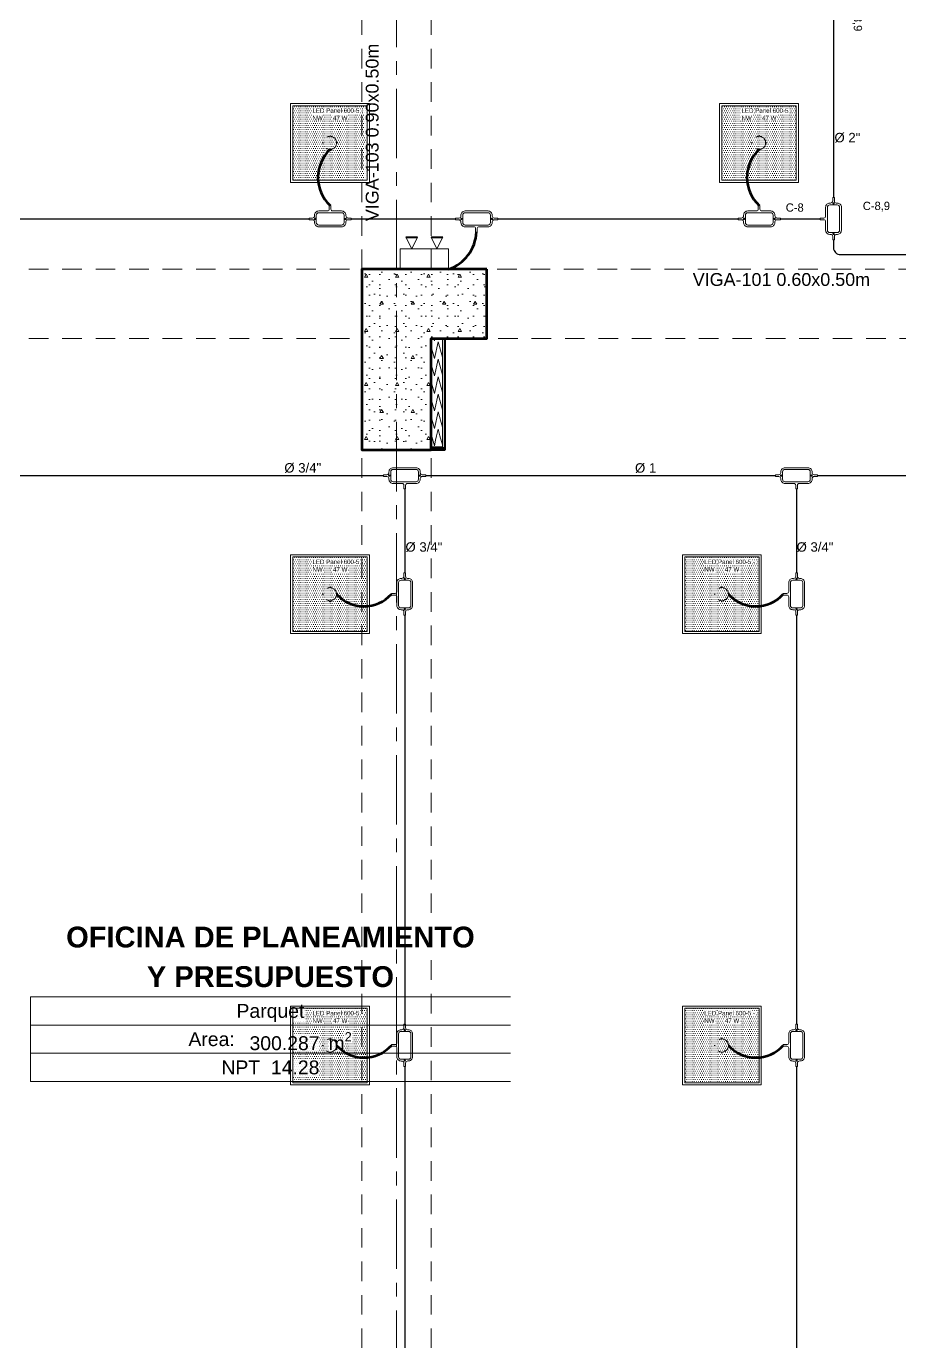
# Model space of a CAD drawing. Header units: inches. Extents: x -38 to 5698, y -33 to 92.
# Drawn here: x 291.15 to 297.45, y 9.67 to 19.15 of the extents above; entities that cross this region are included whole.
import ezdxf
from ezdxf.lldxf.tags import DXFTag

# ---------------------------------------------------------------- set-up
doc = ezdxf.new("R2010")
doc.units = ezdxf.units.IN
doc.header["$MEASUREMENT"] = 0
for name, pattern in [('CONTINUA', [0]), ('DASHED', [0.75, 0.5, -0.25]), ('Hidden Line', [0.195611, 0.141111, -0.0545]), ('Punto & Raya', [0.65, 0.5, -0.075, 0, -0.075])]:
    doc.linetypes.add(name, pattern=pattern)
for name, color, linetype, lineweight in [('00 IE CKTO ILUMINACION', 3, 'Continuous', 50), ('00_IE_Luminarias', 6, 'Continuous', 30), ('ALUMBRADO_CONDUIT', 30, 'CONDUIT1', 30), ('Bancas', 1, 'Continuous', 13), ('CABLEADO EXT.', 3, 'PVCSUBT', 30), ('Luminarias', 5, 'Continuous', 20), ('pulsador', 4, 'Continuous', 40), ('Simb_Alumbrado', 140, 'CONTINUA', 30)]:
    doc.layers.add(name, color=color, linetype=linetype, lineweight=lineweight)
for name, color, linetype in [('02 _ ARQ _ ALB _ Ejes Generales', 7, 'Continuous'), ('02 _ ARQ _ ZON _ Espacio.3D', 7, 'Continuous'), ('08 _ STR _ EXT _ 06 Columnas', 7, 'Continuous'), ('08 _ STR _ EXT _ 09 Vigas', 7, 'Continuous'), ('1TEXT', 8, 'Continuous'), ('Estructura - 04 MURO', 7, 'Continuous'), ('Notas - Etiquetas', 251, 'Continuous')]:
    doc.layers.add(name, color=color, linetype=linetype)
doc.styles.add('Arial', font='arial.ttf')
doc.styles.add('Estilo_Generado_1', font='swisseb.ttf')
doc.styles.add('Estilo_Generado_4', font='swisse.ttf')
doc.styles.add('Estilo_Generado_7', font='swisse.ttf')
doc.styles.add('{18b73a54-fa43-428c-adcb-c1c7bbdf2c84}', font='Simplex.shx')
tags = doc.linetypes.add('CONDUIT1', pattern='A,1,-0.19772,["con",{18b73a54-fa43-428c-adcb-c1c7bbdf2c84},S=0.2,R=0,X=0,Y=-0.065594],-0.593642', length=1.791362).pattern_tags.tags
tags[6] = DXFTag(74, 10)
tags = doc.linetypes.add('PVCSUBT', pattern='A,0.6,-0.3,0.6,-0.075691,["PVC",Standard,S=0.2,R=0,X=0,Y=-0.093724],-0.621005', length=2.196696).pattern_tags.tags
tags[10] = DXFTag(74, 10)

# ---------------------------------------------------------------- blocks, each defined once
blk = doc.blocks.new('*X327', base_point=(2412.1771, 0))
at = {"layer": 'Estructura - 04 MURO', "color": 9, "linetype": 'Continuous', "lineweight": 5}
for p, q in [((2428.7499, 16.1999), (2428.751, 16.1959)), ((2428.7786, 16.1684), (2428.7859, 16.1999)), ((2428.8099, 16.1999), (2428.8271, 16.136))]:
    blk.add_line(p, q, dxfattribs=at)
blk = doc.blocks.new('*X328', base_point=(2412.1771, 0))
at = {"layer": 'Estructura - 04 MURO', "color": 9, "linetype": 'Continuous', "lineweight": 5}
for p, q in [((2428.751, 16.1959), (2428.7692, 16.128)), ((2428.7692, 16.128), (2428.7786, 16.1684)), ((2428.7966, 16.1199), (2428.7971, 16.1219)), ((2428.7971, 16.1219), (2428.7976, 16.1199))]:
    blk.add_line(p, q, dxfattribs=at)
blk = doc.blocks.new('*X329', base_point=(2412.1771, 0))
at = {"layer": 'Estructura - 04 MURO', "color": 9, "linetype": 'Continuous', "lineweight": 5}
for p, q in [((2428.7649, 16.9), (2428.7692, 16.884)), ((2428.7692, 16.884), (2428.7729, 16.9)), ((2428.7692, 16.758), (2428.7971, 16.8779)), ((2428.7971, 16.8779), (2428.8271, 16.766)), ((2428.8249, 16.9), (2428.8271, 16.892)), ((2428.7471, 16.8407), (2428.7692, 16.758)), ((2428.7471, 16.7147), (2428.7692, 16.632)), ((2428.7692, 16.632), (2428.7971, 16.7519)), ((2428.7971, 16.7519), (2428.8271, 16.64)), ((2428.7471, 16.5887), (2428.7692, 16.506)), ((2428.7692, 16.506), (2428.7971, 16.6259)), ((2428.7971, 16.6259), (2428.8271, 16.514)), ((2428.7692, 16.38), (2428.7971, 16.4999)), ((2428.7971, 16.4999), (2428.8271, 16.388)), ((2428.7471, 16.4627), (2428.7692, 16.38)), ((2428.7471, 16.3367), (2428.7692, 16.254)), ((2428.7692, 16.254), (2428.7971, 16.3739)), ((2428.7971, 16.3739), (2428.8271, 16.262)), ((2428.7471, 16.2107), (2428.7499, 16.1999)), ((2428.7859, 16.1999), (2428.7971, 16.2479)), ((2428.7971, 16.2479), (2428.8099, 16.1999))]:
    blk.add_line(p, q, dxfattribs=at)
blk = doc.blocks.new('*U270')
at = {"layer": 'Luminarias', "linetype": 'DASHED', "lineweight": 0, "ltscale": 0.05}
blk.add_lwpolyline([(0, -0.0045), (0, 0.0045)], dxfattribs=at)
blk = doc.blocks.new('*U271')
at = {"color": 0, "linetype": 'ByBlock', "lineweight": -2, "transparency": 16777216}
for p, rotation in [((-0.05, 0), 90), ((0, -0.05), 180), ((0.05, 0), 269.9999999999999)]:
    blk.add_blockref('*U270', p, dxfattribs=dict(at, rotation=rotation))
blk.add_blockref('*U270', (0, 0.05), dxfattribs=at)
blk = doc.blocks.new('PANEL LED 50W')
at = {"layer": 'Luminarias'}
h = blk.add_hatch(dxfattribs=at)
h.set_pattern_fill('DOTS', color=4, scale=0.009097)
h.set_pattern_definition([(0, (0, -2e-14), (0.0072206, 0.01444116), [0, -0.01444116])])
h.paths.add_polyline_path([(-0.2574, -0.2574), (0.2574, -0.2574), (0.2574, 0.2574), (-0.2574, 0.2574)])
h.paths.add_polyline_path([(-0.1296, 0.0974), (0.1849, 0.0974), (0.1849, 0.2469), (-0.1296, 0.2469)], flags=24)
at = {"layer": 'Luminarias', "color": 4, "lineweight": 0}
for points in [[(-0.2729, 0.2729), (0.2729, 0.2729), (0.2729, -0.2729), (-0.2729, -0.2729)], [(-0.2574, -0.2574), (0.2574, -0.2574), (0.2574, 0.2574), (-0.2574, 0.2574)]]:
    blk.add_lwpolyline(points, close=True, dxfattribs=at)
at = {"layer": 'Luminarias', "color": 4, "linetype": 'DASHED', "lineweight": 0, "ltscale": 0.01}
blk.add_circle((0, 0), 0.0455, dxfattribs=at)
at = {"color": 4}
blk.add_blockref('*U271', (0, 0), dxfattribs=at)
at = {"layer": 'Luminarias', "color": 4, "insert": (-0.1218, 0.2392), "char_height": 0.030929, "width": 0.382855, "attachment_point": 1}
blk.add_mtext('{\\Ftxt|c0;LED Panel 600-5 - NW      47 W}', dxfattribs=at)
blk = doc.blocks.new('lumin 47')
at = {"layer": 'ALUMBRADO_CONDUIT', "xscale": 1.041283452965173, "yscale": 1.041283452965173, "zscale": 1.041283452965173}
blk.add_blockref('PANEL LED 50W', (-76.251, 24.2433), dxfattribs=at)
blk = doc.blocks.new('oval t')
at = {"layer": 'Simb_Alumbrado', "lineweight": 13}
blk.add_lwpolyline([(0.0141, 0.0102, -0.414214), (0.0041, 0.0202), (0.0041, 0.0416), (-0.0056, 0.0416), (-0.0056, 0.0202, -0.414214), (-0.0156, 0.0102), (-0.0659, 0.0102, 0.414214), (-0.0899, -0.0138), (-0.0899, -0.0183, -0.414214), (-0.1019, -0.0303), (-0.1213, -0.0303), (-0.1213, -0.04), (-0.1016, -0.04, -0.451917), (-0.0897, -0.0535, 0.451917), (-0.0659, -0.0805), (0.0659, -0.0805, 0.414214), (0.0899, -0.0566), (0.0899, -0.0512, -0.398753), (0.1019, -0.0401), (0.1213, -0.0401), (0.1213, -0.0304), (0.1019, -0.0304, -0.368669), (0.0899, -0.0176), (0.0899, -0.0138, 0.414214), (0.0659, 0.0102), (0.0141, 0.0102)], format="xyb", dxfattribs=at)
blk.add_lwpolyline([(-0.0659, 0), (0.0659, 0, -0.414214), (0.0797, -0.0138), (0.0797, -0.0566, -0.414214), (0.0659, -0.0703), (-0.0659, -0.0703, -0.414214), (-0.0797, -0.0566), (-0.0797, -0.0138, -0.414214)], format="xyb", close=True, dxfattribs=at)
for points in [[(-0.0911, -0.0352), (-0.0828, -0.0352)], [(-0.0869, -0.031), (-0.0869, -0.0394)], [(0.0837, -0.0352), (0.0921, -0.0352)], [(0.0879, -0.031), (0.0879, -0.0394)]]:
    blk.add_lwpolyline(points, dxfattribs=at)
for centre in [(-0.0869, -0.0352), (0.0879, -0.0352)]:
    blk.add_circle(centre, 0.00419, dxfattribs=at)
blk = doc.blocks.new('luz de emergencia')
at = {"color": 5, "lineweight": 40}
for p, q in [((164.1493, 48.9365, -0.0001), (164.2333, 48.9365, -0.0001)), ((164.3313, 48.9365, -0.0001), (164.4153, 48.9365, -0.0001))]:
    blk.add_line(p, q, dxfattribs=at)
at = {"layer": '00_IE_Luminarias', "color": 5, "linetype": 'Continuous', "lineweight": 13}
for p, q in [((164.1913, 49.0205, -0.0001), (164.1493, 48.9365, -0.0001)), ((164.2333, 48.9365, -0.0001), (164.1913, 49.0205, -0.0001)), ((164.3733, 49.0205, -0.0001), (164.3313, 48.9365, -0.0001)), ((164.4153, 48.9365, -0.0001), (164.3733, 49.0205, -0.0001))]:
    blk.add_line(p, q, dxfattribs=at)
at = {"layer": '00_IE_Luminarias', "color": 5, "linetype": 'Continuous', "lineweight": 13, "elevation": -0.0001}
blk.add_lwpolyline([(164.4573, 49.0205), (164.1073, 49.0205), (164.1073, 49.1666), (164.4573, 49.1665)], close=True, dxfattribs=at)

msp = doc.modelspace()

# ---------------------------------------------------------------- hatches: boundary and pattern name
at = {"layer": '08 _ STR _ EXT _ 06 Columnas', "linetype": 'Continuous', "lineweight": 9}
h = msp.add_hatch(dxfattribs=at)
h.set_pattern_fill('HORMIGÓN_EN_MASA_0002', style=0, pattern_type=2)
h.set_pattern_definition([(0, (277.50004, 6e-09), (0, 0.3897114), [0.024375, -0.200625]), (0, (277.61254, 0.19486), (0, 0.3897114), [0.024375, -0.200625]), (60, (277.50004, 6e-09), (-0.3375, 0.194856), [0.024375, -0.200625]), (60, (277.72504, 6e-09), (-0.3375, 0.194856), [0.024375, -0.200625]), (120, (277.5244, 6e-09), (0.3375, 0.194856), [0.024375, -0.200625]), (120, (277.7494, 6e-09), (0.3375, 0.194856), [0.024375, -0.200625]), (0, (277.50004, 0.0375), (0, 0.075), [0, -0.075, 0, -0.1125]), (45, (277.53754, 0.0375), (-0.053033, 0.053033), [0, -0.05625, 0, -0.09375])])
h.paths.add_polyline_path([(294.47, 17.4), (293.57, 17.4), (293.57, 16.0998), (294.07, 16.0999), (294.07, 16.9), (294.47, 16.9001)])
at = {"layer": 'Estructura - 04 MURO', "linetype": 'Continuous', "lineweight": 9}
for points in [[(294.17, 16.1199), (294.17, 16.9), (294.15, 16.9), (294.15, 16.1199)], [(294.15, 16.1199), (294.07, 16.1199), (294.07, 16.0999), (294.15, 16.0999)], [(294.15, 16.1199), (294.17, 16.0999), (294.17, 16.1199)], [(294.15, 16.1199), (294.15, 16.0999), (294.17, 16.0999)]]:
    msp.add_hatch(color=252, dxfattribs=at).paths.add_polyline_path(points)

# ---------------------------------------------------------------- linework, layer by layer
msp.add_line((296.1487, 18.026), (296.1487, 18.026))
at = {"layer": '02 _ ARQ _ ALB _ Ejes Generales', "color": 251, "linetype": 'Punto & Raya', "lineweight": 13}
msp.add_line((293.82, 45.9), (293.82, 2.05), dxfattribs=at)
at = {"layer": '02 _ ARQ _ ZON _ Espacio.3D', "color": 252, "linetype": 'Continuous', "lineweight": 13}
for p, q in [((291.1814, 12.1596), (291.1814, 11.5489)), ((291.1814, 12.1596), (294.6402, 12.1596)), ((291.1814, 11.956), (294.6402, 11.956)), ((291.1814, 11.7525), (294.6402, 11.7525)), ((291.1814, 11.5489), (294.6402, 11.5489))]:
    msp.add_line(p, q, dxfattribs=at)
at = {"layer": '08 _ STR _ EXT _ 06 Columnas', "color": 7, "linetype": 'Continuous', "lineweight": 80, "flags": 128}
msp.add_lwpolyline([(294.47, 17.4), (293.57, 17.4), (293.57, 16.0998), (294.07, 16.0999), (294.07, 16.9), (294.47, 16.9001)], close=True, dxfattribs=at)
at = {"layer": '08 _ STR _ EXT _ 09 Vigas', "color": 251, "linetype": 'Hidden Line', "lineweight": 13}
for p, q in [((293.57, 17.4), (293.57, 29.7)), ((294.07, 17.4), (294.07, 29.7)), ((287.07, 17.4), (321.57, 17.4)), ((287.07, 16.9), (293.57, 16.9)), ((293.57, 7.7), (293.57, 16.9)), ((294.07, 16.9), (300.57, 16.9)), ((294.07, 7.7), (294.07, 16.9))]:
    msp.add_line(p, q, dxfattribs=at)
at = {"layer": 'ALUMBRADO_CONDUIT', "color": 30, "lineweight": 30, "ltscale": 0.4, "true_color": 0xf26722}
for p, q in [((290.4012, 17.7628), (293.1894, 17.7628)), ((293.4936, 17.7628), (294.2445, 17.7628)), ((294.5487, 17.7628), (296.2818, 17.7628)), ((290.9376, 15.9136), (293.7258, 15.9136)), ((294.03, 15.9136), (296.5501, 15.9136)), ((296.8544, 15.9136), (299.3328, 15.9136)), ((293.8789, 15.8173), (293.8789, 15.2125)), ((296.7032, 15.8173), (296.7032, 15.2125)), ((293.8788, 14.9082), (293.8789, 11.9616)), ((296.7032, 14.9082), (296.7032, 11.9616)), ((293.8788, 11.6574), (293.8789, 8.7868)), ((296.7032, 11.6574), (296.7032, 8.7868))]:
    msp.add_line(p, q, dxfattribs=at)
for points in [[(296.9693, 20.8627), (296.9694, 17.916)], [(296.586, 17.7628), (296.8731, 17.7629)]]:
    msp.add_lwpolyline(points, dxfattribs=at)
msp.add_lwpolyline([(296.9694, 17.6118), (296.9694, 17.5553, 0.414214), (297.0194, 17.5054), (301.4118, 17.5055)], format="xyb", dxfattribs=at)
at = {"layer": 'CABLEADO EXT.', "color": 3, "lineweight": 80}
for centre, radius, start, end in [((293.5297, 18.061), 0.2767, 133.15072, 226.84928), ((296.6221, 18.061), 0.2767, 133.15072, 226.84928), ((294.0986, 17.6813), 0.2974, 288.91247, 357.55884), ((293.5852, 15.2382), 0.2663, 222.18062, 317.8195), ((296.4095, 15.2382), 0.2663, 222.18062, 317.8195), ((293.5852, 11.9873), 0.2663, 222.18062, 317.8195), ((296.4095, 11.9873), 0.2663, 222.18062, 317.8195)]:
    msp.add_arc(centre, radius, start, end, dxfattribs=at)
at = {"layer": 'Estructura - 04 MURO', "color": 143, "linetype": 'Continuous', "lineweight": 5}
for p, q in [((294.15, 16.1199), (294.15, 16.9)), ((294.07, 16.1199), (294.15, 16.1199))]:
    msp.add_line(p, q, dxfattribs=at)
at = {"layer": 'Estructura - 04 MURO', "color": 143, "linetype": 'Continuous', "lineweight": 5, "flags": 128}
msp.add_lwpolyline([(294.15, 16.9), (294.07, 16.9)], dxfattribs=at)
at = {"layer": 'Estructura - 04 MURO', "color": 7, "linetype": 'Continuous', "lineweight": 40, "flags": 128}
for points in [[(294.17, 16.9), (294.15, 16.9)], [(294.17, 16.0999), (294.17, 16.9)], [(294.07, 16.0999), (294.17, 16.0999)]]:
    msp.add_lwpolyline(points, dxfattribs=at)

# ---------------------------------------------------------------- block references
for p in [(369.5914, -5.9331), (372.6838, -5.9331), (369.5914, -9.1839), (372.4158, -9.1839), (369.5914, -12.4348), (372.4158, -12.4348)]:
    msp.add_blockref('lumin 47', p)
at = {"layer": 'Bancas', "color": 252, "true_color": 0x939598, "yscale": 1.253906979044094, "zscale": 1.253906979044094}
for p, xscale, rotation in [((296.9253, 17.7639), 1.253906979044094, 90), ((294.3966, 17.7187), -1.253906979044094, 180), ((293.8779, 15.8695), 1.253906979044094, 180), ((296.7022, 15.8695), 1.253906979044094, 180), ((293.8347, 15.0603), 1.253906979044094, 90), ((296.6591, 15.0603), 1.253906979044094, 90), ((293.8347, 11.8095), 1.253906979044094, 90), ((296.6591, 11.8095), 1.253906979044094, 90)]:
    msp.add_blockref('oval t', p, dxfattribs=dict(at, xscale=xscale, rotation=rotation))
at = {"layer": 'Bancas', "color": 252, "true_color": 0x939598, "xscale": 1.253906979044094, "yscale": 1.253906979044094, "zscale": 1.253906979044094}
for p in [(293.3415, 17.8069), (296.4339, 17.8069)]:
    msp.add_blockref('oval t', p, dxfattribs=at)
at = {"layer": 'Estructura - 04 MURO', "color": 7, "lineweight": 80}
for name in ['*X329', '*X327', '*X328']:
    msp.add_blockref(name, (277.5, 0), dxfattribs=at)
at = {"layer": 'pulsador', "color": 4, "lineweight": 40, "xscale": -1, "rotation": 179.9990839526639}
msp.add_blockref('luz de emergencia', (129.7385, 66.5692, 0.0001), dxfattribs=at)

# ---------------------------------------------------------------- texts
at = {"layer": '00 IE CKTO ILUMINACION', "color": 3, "linetype": 'CONTINUA', "lineweight": 15}
msp.add_text('C-8,9', height=0.06, rotation=270, dxfattribs=at).set_placement((297.1152, 19.3101))
for s, p in [('C-8', (296.6252, 17.8146)), ('C-8,9', (297.1804, 17.8264))]:
    msp.add_text(s, height=0.06, dxfattribs=at).set_placement(p)
at = {"layer": '02 _ ARQ _ ZON _ Espacio.3D', "color": 252, "lineweight": 25, "attachment_point": 2}
for s, insert, char_height, style in [('\\A1;{\\pqc;\\pt0;\\fSwis721 Ex BT|b1|i0|c0|p34;OFICINA DE PLANEAMIENTO}', (292.9108, 12.6646), 0.15, 'Estilo_Generado_1'), ('\\A1;{\\pqc;\\pt0;\\fSwis721 Ex BT|b1|i0|c0|p34;Y PRESUPUESTO}', (292.9108, 12.3796), 0.15, 'Estilo_Generado_1'), ('\\A1;{\\pqc;\\pt0;\\fSwis721 Ex BT|b0|i0|c238|p34;Parquet}', (292.9108, 12.1078), 0.1, 'Estilo_Generado_7'), ('\\A1;{\\pqc;\\pt0;\\fSwis721 Ex BT|b0|i0|c238|p34;Area: }', (292.4866, 11.9043), 0.1, 'Estilo_Generado_7'), ('\\A1;{\\pqc;\\pt0,0.3;\\fSwis721 Ex BT|b0|i0|c238|p34;300.287\\fSwis721 Ex BT|b0|i0|c238|p34;\\A1{\\H.66x;\\S^  ;}\\fSwis721 Ex BT|b0|i0|c238|p34; m\\fSwis721 Ex BT|b0|i0|c238|p34;\\A1{\\H.66x;\\S2^  ;}}', (293.1284, 11.9043), 0.1, 'Estilo_Generado_7'), ('\\A1;{\\pqc;\\pt0;\\fSwis721 Ex BT|b0|i0|c238|p34;NPT  14.28}', (292.9108, 11.7007), 0.1, 'Estilo_Generado_7')]:
    msp.add_mtext(s, dxfattribs=dict(at, insert=insert, char_height=char_height, style=style))
at = {"layer": '1TEXT', "color": 50, "linetype": 'Continuous', "style": 'Arial'}
for s, p in [('%%C 2"', (296.9763, 18.3145)), ('%%C 3/4"', (293.011, 15.9356)), ('%%C 1', (295.5386, 15.9348)), ('%%C 3/4"', (293.8842, 15.3655)), ('%%C 3/4"', (296.7032, 15.3655))]:
    msp.add_text(s, height=0.06788, rotation=0, dxfattribs=at).set_placement(p)
at = {"layer": 'Notas - Etiquetas', "color": 8, "linetype": 'Continuous', "lineweight": 13, "insert": (293.5976, 17.7465), "char_height": 0.0925, "attachment_point": 1, "rotation": 90, "style": 'Estilo_Generado_4'}
msp.add_mtext('\\A1;{\\pql;\\fSwis721 Ex BT|b0|i0|c0|p34;VIGA-103\\fSwis721 Ex BT|b0|i0|c0|p34; \\fSwis721 Ex BT|b0|i0|c0|p34;0.90\\fSwis721 Ex BT|b0|i0|c0|p34;x\\fSwis721 Ex BT|b0|i0|c0|p34;0.50\\fSwis721 Ex BT|b0|i0|c0|p34;m}', dxfattribs=at)
at = {"layer": 'Notas - Etiquetas', "color": 8, "linetype": 'Continuous', "lineweight": 13, "insert": (295.9545, 17.3724), "char_height": 0.0925, "attachment_point": 1, "style": 'Estilo_Generado_4'}
msp.add_mtext('\\A1;{\\pql;\\fSwis721 Ex BT|b0|i0|c0|p34;VIGA-101\\fSwis721 Ex BT|b0|i0|c0|p34; \\fSwis721 Ex BT|b0|i0|c0|p34;0.60\\fSwis721 Ex BT|b0|i0|c0|p34;x\\fSwis721 Ex BT|b0|i0|c0|p34;0.50\\fSwis721 Ex BT|b0|i0|c0|p34;m}', dxfattribs=at)

doc.saveas('drawing.dxf')
